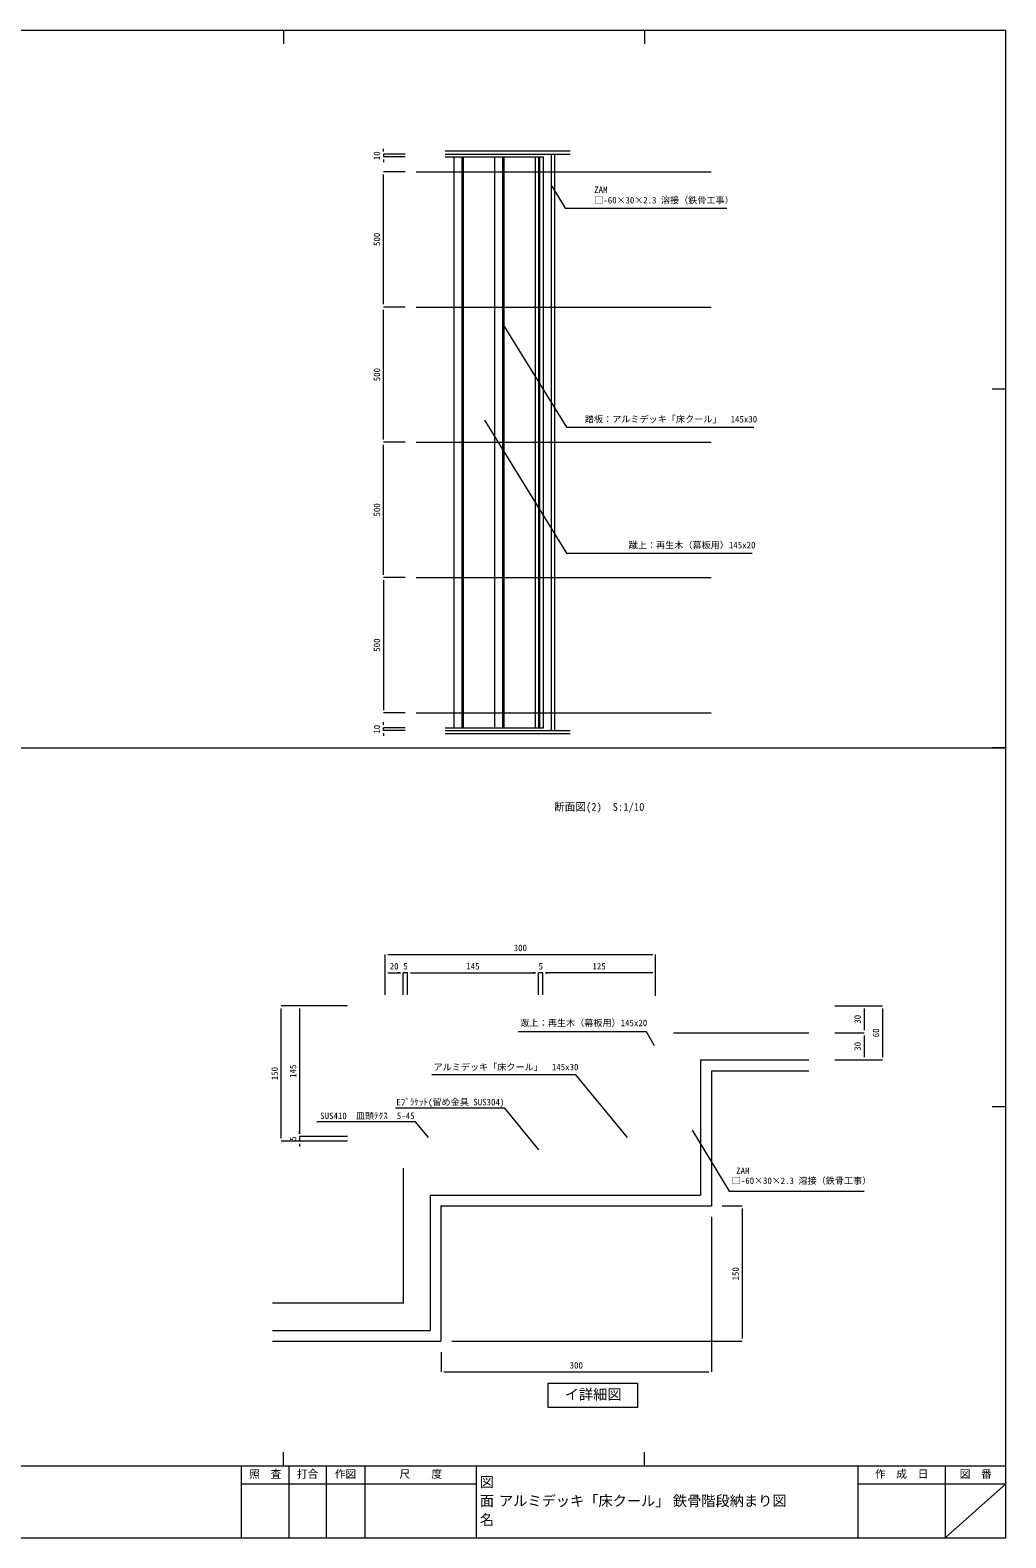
# Model space of a CAD drawing. Units: millimetres on the paper. Extents: x -401 to 401, y -279 to 279.
# Drawn here: x 40 to 401, y -279 to 279 of the extents above; entities that cross this region are included whole.
import ezdxf
from ezdxf.enums import TextEntityAlignment as Align

# ---------------------------------------------------------------- set-up
doc = ezdxf.new("R2010")
doc.units = ezdxf.units.MM
for name, color, linetype, lineweight in [('0-0_A-C01-補助線(非印刷)', 4, 'Continuous', 9), ('0-2_0-A12-寸法_目地', 5, 'Continuous', 9), ('0-4_0-A08-芯_他', 4, 'Continuous', 9), ('0-5_A-E02-仕上中線', 6, 'Continuous', 9), ('0-6_A-E01-仕上太線', 4, 'Continuous', 9), ('0-7_A-B03-文字_書込_小', 7, 'Continuous', 9), ('0-8_A-C06-見え掛り_中線', 6, 'Continuous', 9), ('0-9_A-C05-見え掛り_細線', 1, 'Continuous', 9), ('0-B_A-B03-文字_書込_大', 7, 'Continuous', 9), ('1-0_0-A01-枠A', 4, 'Continuous', 9)]:
    doc.layers.add(name, color=color, linetype=linetype, lineweight=lineweight)
doc.layers.add('0-C_A-B01-文字_タイトル室名', color=2, linetype='Continuous')
doc.layers.add('0-F_0-A02-枠B', color=5, linetype='Continuous')
doc.styles.add('ＭＳ ゴシック', font='')
doc.styles.get('ＭＳ ゴシック').set_extended_font_data('MS Gothic')

msp = doc.modelspace()

# ---------------------------------------------------------------- linework, layer by layer
at = {"layer": '0-0_A-C01-補助線(非印刷)'}
for p, q in [((133.556, 278.667), (133.556, 273.667)), ((267.111, 278.667), (267.111, 273.667)), ((400.667, 146), (395.667, 146)), ((-400.667, 13.333), (400.667, 13.333)), ((400.667, 13.333), (395.667, 13.333)), ((400.667, -119.333), (395.667, -119.333)), ((133.556, -252), (133.556, -247)), ((267.111, -252), (267.111, -247))]:
    msp.add_line(p, q, dxfattribs=at)
at = {"layer": '0-2_0-A12-寸法_目地'}
for p, q in [((170.591, 233.816), (170.591, 234.816)), ((178.6, 232.816), (170.591, 232.816)), ((170.591, 232.816), (170.591, 231.816)), ((178.6, 231.816), (170.591, 231.816)), ((170.591, 230.816), (170.591, 229.816)), ((178.6, 226.316), (170.591, 226.316)), ((170.591, 177.316), (170.591, 225.316)), ((178.6, 176.316), (170.591, 176.316)), ((178.6, 176.316), (170.591, 176.316)), ((170.591, 127.316), (170.591, 175.316)), ((178.6, 126.316), (170.591, 126.316)), ((178.6, 126.316), (170.591, 126.316)), ((170.591, 77.316), (170.591, 125.316)), ((178.6, 76.316), (170.591, 76.316)), ((178.6, 76.316), (170.591, 76.316)), ((170.591, 75.316), (170.591, 27.316)), ((178.6, 26.316), (170.591, 26.316)), ((170.591, 21.816), (170.591, 22.816)), ((178.6, 20.816), (170.591, 20.816)), ((170.591, 19.816), (170.591, 20.816)), ((178.6, 19.816), (170.591, 19.816)), ((170.591, 18.816), (170.591, 17.816)), ((171.161, -77.977), (171.161, -63.036)), ((172.161, -63.036), (270.161, -63.036)), ((271.161, -77.977), (271.161, -63.036)), ((171.161, -77.977), (171.161, -69.824)), ((172.161, -69.824), (176.827, -69.824)), ((176.827, -69.824), (175.827, -69.824)), ((177.827, -77.977), (177.827, -69.824)), ((177.827, -77.977), (177.827, -69.824)), ((179.494, -69.824), (177.827, -69.824)), ((179.494, -77.977), (179.494, -69.824)), ((179.494, -77.977), (179.494, -69.824)), ((180.494, -69.824), (226.827, -69.824)), ((180.494, -69.824), (181.494, -69.824)), ((226.827, -69.824), (225.827, -69.824)), ((227.827, -77.977), (227.827, -69.824)), ((227.827, -77.977), (227.827, -69.824)), ((229.494, -69.824), (227.827, -69.824)), ((229.494, -77.977), (229.494, -69.824)), ((229.494, -77.977), (229.494, -69.824)), ((270.161, -69.824), (230.494, -69.824)), ((230.494, -69.824), (231.494, -69.824)), ((271.161, -78.362), (271.161, -69.824)), ((157.229, -81.973), (132.767, -81.973)), ((132.767, -130.975), (132.767, -82.973)), ((157.229, -81.973), (139.555, -81.973)), ((139.555, -82.973), (139.555, -129.308)), ((337.412, -81.977), (355.086, -81.977)), ((337.412, -81.979), (348.298, -81.979)), ((348.298, -82.979), (348.298, -90.977)), ((355.086, -82.977), (355.086, -100.977)), ((337.412, -91.977), (348.298, -91.977)), ((337.412, -91.977), (348.298, -91.977)), ((348.298, -92.977), (348.298, -100.977)), ((337.412, -101.977), (355.086, -101.977)), ((337.412, -101.977), (348.298, -101.977)), ((157.229, -131.975), (132.767, -131.975)), ((139.555, -129.308), (139.555, -128.308)), ((157.229, -130.308), (139.555, -130.308)), ((157.229, -130.308), (139.555, -130.308)), ((139.555, -130.308), (139.555, -131.975)), ((157.229, -131.975), (139.555, -131.975)), ((139.555, -132.975), (139.555, -133.975)), ((295.827, -155.977), (303.187, -155.977)), ((291.827, -159.977), (291.827, -217.338)), ((303.187, -156.977), (303.187, -204.977)), ((195.827, -205.977), (303.187, -205.977)), ((191.85, -210.046), (191.85, -217.338)), ((192.85, -217.338), (290.827, -217.338))]:
    msp.add_line(p, q, dxfattribs=at)
at = {"layer": '0-4_0-A08-芯_他'}
for p, q in [((182.6, 226.316), (291.778, 226.316)), ((182.6, 176.316), (291.778, 176.316)), ((182.6, 126.316), (291.778, 126.316)), ((182.6, 76.316), (291.778, 76.316)), ((182.6, 26.316), (291.778, 26.316))]:
    msp.add_line(p, q, dxfattribs=at)
at = {"layer": '0-5_A-E02-仕上中線'}
for p, q in [((193.31, 234.016), (239.593, 234.016)), ((193.31, 232.816), (239.593, 232.816)), ((232.708, 19.816), (232.708, 232.816)), ((233.908, 19.816), (233.908, 232.816)), ((193.31, 19.816), (239.593, 19.816)), ((193.31, 18.616), (239.593, 18.616)), ((287.827, -101.977), (287.827, -151.977)), ((287.827, -101.977), (327.827, -101.977)), ((291.827, -105.977), (291.827, -155.977)), ((291.827, -105.977), (327.827, -105.977)), ((187.827, -151.977), (187.827, -201.977)), ((187.827, -151.977), (287.827, -151.977)), ((191.827, -155.977), (191.827, -205.977)), ((191.827, -155.977), (291.827, -155.977)), ((129.494, -201.977), (187.827, -201.977)), ((129.494, -205.977), (191.827, -205.977))]:
    msp.add_line(p, q, dxfattribs=at)
at = {"layer": '0-6_A-E01-仕上太線'}
for p, q in [((226.708, 20.816), (226.708, 231.816)), ((226.708, 231.816), (229.708, 231.816)), ((229.708, 20.816), (229.708, 231.816)), ((226.708, 20.816), (229.708, 20.816))]:
    msp.add_line(p, q, dxfattribs=at)
at = {"layer": '0-7_A-B03-文字_書込_小'}
for points in [[(232.814, 221.025), (237.744, 212.906), (297.448, 212.906)], [(215.075, 169.325), (238.244, 131.946), (307.509, 131.946)], [(207.921, 134.537), (238.244, 85.388), (306.921, 85.388)], [(270.745, -96.773), (267.756, -91.606), (220.312, -91.606)], [(260.736, -130.689), (241.737, -107.554), (188.461, -107.554)], [(227.992, -135.218), (215.456, -119.81), (175.004, -119.81)], [(187.177, -130.685), (182.46, -124.888), (145.91, -124.888)], [(284.668, -127.908), (298.361, -150.458), (348.258, -150.458)]]:
    msp.add_lwpolyline(points, dxfattribs=at)
at = {"layer": '0-8_A-C06-見え掛り_中線'}
for p, q in [((196.708, 20.816), (196.708, 231.816)), ((199.708, 20.816), (199.708, 231.816)), ((211.708, 20.816), (211.708, 231.816)), ((214.708, 20.816), (214.708, 231.816))]:
    msp.add_line(p, q, dxfattribs=at)
at = {"layer": '0-9_A-C05-見え掛り_細線'}
for p, q in [((193.31, 231.816), (196.708, 231.816)), ((196.708, 231.816), (211.708, 231.816)), ((200.208, 20.816), (200.208, 231.816)), ((211.708, 231.816), (226.708, 231.816)), ((215.208, 20.816), (215.208, 231.816)), ((228.008, 20.816), (228.008, 231.816)), ((228.408, 20.816), (228.408, 231.816)), ((193.31, 20.816), (196.708, 20.816)), ((196.708, 20.816), (211.708, 20.816)), ((211.708, 20.816), (226.708, 20.816)), ((277.827, -91.976), (327.827, -91.976)), ((177.827, -141.976), (177.827, -191.977)), ((177.827, -191.975), (129.494, -191.975))]:
    msp.add_line(p, q, dxfattribs=at)
at = {"layer": '0-B_A-B03-文字_書込_大'}
msp.add_lwpolyline([(231.425, -221.543), (264.51, -221.543), (264.51, -230.432), (231.425, -230.432)], close=True, dxfattribs=at)
at = {"layer": '1-0_0-A01-枠A'}
for p, q in [((-400.667, 278.667), (400.667, 278.667)), ((400.667, -278.667), (400.667, 278.667)), ((-400.667, -252), (343.263, -252)), ((117.985, -252), (117.985, -278.667)), ((135.596, -252), (135.596, -278.667)), ((149.341, -252), (149.341, -278.667)), ((163.635, -252), (163.635, -278.667)), ((204.873, -252), (204.873, -258.667)), ((343.263, -252), (345.987, -252)), ((345.987, -252), (345.987, -278.667)), ((345.987, -252), (400.667, -252)), ((378.282, -252), (378.282, -278.667)), ((117.985, -258.667), (204.873, -258.667)), ((204.873, -258.667), (204.873, -278.667)), ((345.987, -258.667), (400.667, -258.667)), ((400.667, -258.667), (378.282, -278.667)), ((-400.667, -278.667), (345.987, -278.667)), ((345.987, -278.667), (400.667, -278.667))]:
    msp.add_line(p, q, dxfattribs=at)

# ---------------------------------------------------------------- texts
at = {"layer": '0-2_0-A12-寸法_目地', "style": 'ＭＳ ゴシック'}
for s, p in [('10', (170.054, 230.595)), ('500', (170.054, 198.871)), ('500', (170.054, 148.871)), ('500', (170.054, 98.871)), ('500', (170.054, 48.871)), ('10', (170.054, 18.595)), ('30', (347.761, -88.61)), ('60', (354.549, -93.628)), ('30', (347.761, -98.609)), ('150', (132.23, -109.507)), ('145', (139.017, -108.641)), ('5', (139.017, -131.928)), ('150', (302.65, -183.511))]:
    msp.add_text(s, height=2.405, rotation=90, dxfattribs=at).set_placement(p, align=Align.BOTTOM_LEFT)
for s, p in [('300', (218.716, -62.499)), ('20', (172.856, -69.287)), ('5', (177.874, -69.287)), ('145', (201.16, -69.287)), ('5', (227.874, -69.287)), ('125', (247.826, -69.287)), ('300', (239.394, -216.801))]:
    msp.add_text(s, height=2.405, dxfattribs=at).set_placement(p, align=Align.BOTTOM_LEFT)
at = {"layer": '0-7_A-B03-文字_書込_小', "style": 'ＭＳ ゴシック'}
for s, height, p in [('ZAM', 2.405, (248.49, 217.76)), ('□-60×30×2.3 溶接（鉄骨工事）', 2.405, (248.49, 213.882)), ('踏板：アルミデッキ「床クール」\u3000145x30', 2.405, (245.03, 132.923)), ('蹴上：再生木（幕板用）145x20', 2.405, (261.245, 86.364)), ('断面図(2)\u3000S:1/10', 2.889, (233.605, -10.781)), ('蹴上：再生木（幕板用）145x20', 2.405, (221.222, -90.243)), ('アルミデッキ「床クール」\u3000145x30', 2.405, (189.059, -106.568)), ('Eﾌﾞﾗｹｯﾄ(留め金具 SUS304)', 2.405, (175.299, -119.522)), ('SUS410\u3000皿頭ﾃｸｽ\u30005-45', 2.405, (147.176, -124.599)), ('ZAM', 2.405, (300.964, -144.939)), ('□-60×30×2.3 溶接（鉄骨工事）', 2.405, (299.329, -148.572))]:
    msp.add_text(s, height=height, dxfattribs=at).set_placement(p, align=Align.BOTTOM_LEFT)
at = {"layer": '0-B_A-B03-文字_書込_大', "style": 'ＭＳ ゴシック'}
msp.add_text('イ詳細図', height=3.849, dxfattribs=at).set_placement((237.571, -228.727), align=Align.BOTTOM_LEFT)
at = {"layer": '0-C_A-B01-文字_タイトル室名', "style": 'ＭＳ ゴシック'}
for s, p in [('アルミデッキ「床クール」', (213.292, -268.073)), ('鉄骨階段納まり図', (277.568, -268.073))]:
    msp.add_text(s, height=3.849, dxfattribs=at).set_placement(p, align=Align.BOTTOM_LEFT)
at = {"layer": '0-F_0-A02-枠B', "color": 6, "style": 'ＭＳ ゴシック'}
for s, height, p in [('照\u3000査', 2.889, (120.943, -257.388)), ('打合', 2.889, (138.57, -257.388)), ('作図', 2.889, (152.59, -257.388)), ('尺\u3000\u3000度', 2.889, (176.457, -257.388)), ('図', 3.849, (206.177, -261.073)), ('作\u3000成\u3000日', 2.889, (352.292, -257.388)), ('図\u3000番', 2.889, (383.627, -257.388)), ('面', 3.849, (206.177, -268.073)), ('名', 3.849, (206.177, -275.073))]:
    msp.add_text(s, height=height, dxfattribs=at).set_placement(p, align=Align.BOTTOM_LEFT)

doc.saveas('drawing.dxf')
